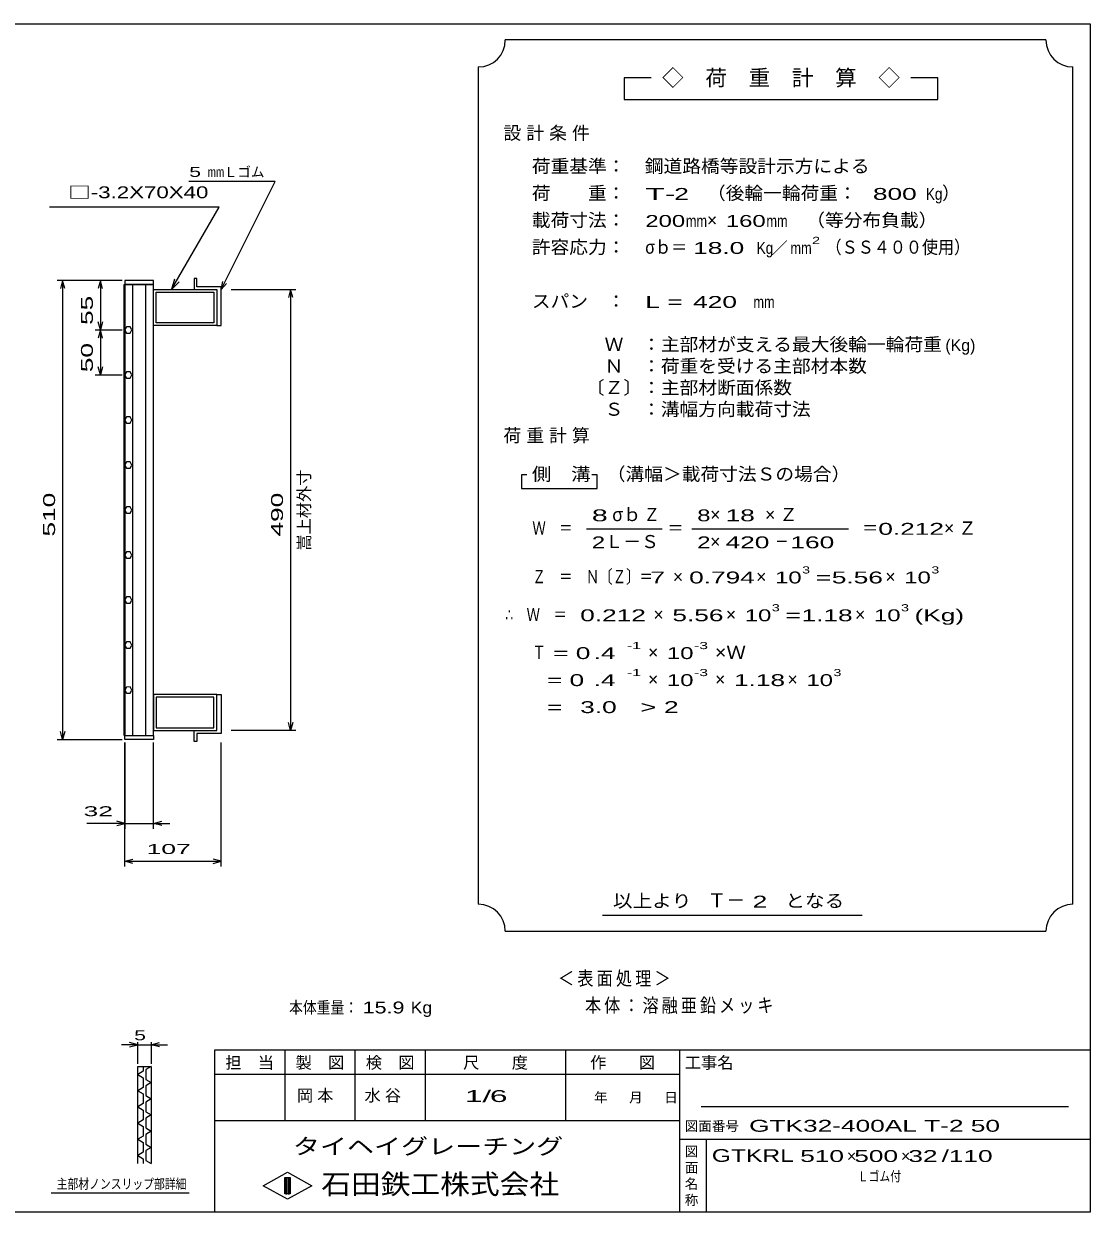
# Model space of a CAD drawing. Units: millimetres, scale not verified. Extents: x -1092 to 1039, y -770 to 632.
# Drawn here: x -145 to 1039, y -688 to 632 of the extents above; entities that cross this region are included whole.
import ezdxf
from ezdxf.enums import TextEntityAlignment as Align

# ---------------------------------------------------------------- set-up
doc = ezdxf.new("R2010")
doc.units = ezdxf.units.MM
doc.header["$LTSCALE"] = 6
for name, color, linetype, lineweight in [('0_2', 150, 'Continuous', 25), ('16', 3, 'Continuous', 25), ('22', 4, 'Continuous', 25), ('24', 2, 'Continuous', 25), ('32', 4, 'Continuous', 25)]:
    doc.layers.add(name, color=color, linetype=linetype, lineweight=lineweight)
doc.styles.add('ベクトル', font='')
doc.styles.get('ベクトル').set_extended_font_data('ベクトル')

msp = doc.modelspace()

# ---------------------------------------------------------------- linework, layer by layer
at = {"layer": '0_2'}
for p, q in [((-1037.4, 632.1), (1038.6, 632.1)), ((1038.6, 632.1), (1038.6, -687.9)), ((1038.6, -507.9), (66.6, -507.9)), ((66.6, -507.9), (66.6, -687.9)), ((144.6, -507.9), (144.6, -585.9)), ((222.6, -585.9), (222.6, -507.9)), ((300.6, -507.9), (300.6, -585.9)), ((456.6, -585.9), (456.6, -507.9)), ((582.6, -507.9), (582.6, -687.9)), ((582.6, -534.9), (66.6, -534.9)), ((1014.6, -570.9), (606.6, -570.9)), ((66.6, -585.9), (582.6, -585.9)), ((582.6, -606.9), (1038.6, -606.9)), ((612.6, -687.9), (612.6, -606.9)), ((120.6, -658.5), (147.6, -643.5)), ((147.6, -643.5), (174.6, -658.5)), ((147.6, -673.5), (120.6, -658.5)), ((144.6, -649.5), (150.6, -649.5)), ((144.6, -667.5), (144.6, -649.5)), ((144.6, -649.5), (145.8, -649.5)), ((145.8, -649.5), (145.8, -667.5)), ((147, -667.5), (147, -649.5)), ((147, -649.5), (148.2, -649.5)), ((174.6, -658.5), (147.6, -673.5)), ((148.2, -649.5), (148.2, -667.5)), ((149.4, -667.5), (149.4, -649.5)), ((149.4, -649.5), (150.6, -649.5)), ((150.6, -649.5), (150.6, -667.5)), ((150.6, -649.5), (150.6, -667.5)), ((150.6, -667.5), (144.6, -667.5)), ((145.8, -667.5), (147, -667.5)), ((148.2, -667.5), (149.4, -667.5)), ((1038.6, -687.9), (-1037.4, -687.9))]:
    msp.add_line(p, q, dxfattribs=at)
at = {"layer": '16'}
for p, q in [((-1, 347), (-33, 347)), ((-33, 347), (-33, 342.5)), ((-1, 342.5), (-1, 347)), ((47, 349), (44, 349)), ((44, 349), (44, 337)), ((47, 340), (47, 349)), ((-33.7, -158.5), (-33.7, 342.5)), ((-33.7, 342.5), (-33, 342.5)), ((-33, 342.5), (-1, 342.5)), ((-33, 342.5), (-33, -158.5)), ((-1, 342.5), (-33, 342.5)), ((-24.5, 342.5), (-24.5, -158.5)), ((-9.5, -158.5), (-9.5, 342.5)), ((-1, -158.5), (-1, 342.5)), ((-1, 337), (69, 337)), ((-1, 297), (-1, 337)), ((2, 334), (66, 334)), ((2, 300), (2, 334)), ((44, 337), (69, 337)), ((74, 340), (47, 340)), ((66, 334), (66, 300)), ((69, 337), (69, 297)), ((69, 337), (69, 297)), ((74, 297), (74, 340)), ((-31.024, 295.45), (-33, 291.972)), ((-33, 291.972), (-30.976, 288.522)), ((-27.024, 295.478), (-31.024, 295.45)), ((-25, 292), (-27.024, 295.478)), ((-26.976, 288.55), (-25, 292.028)), ((69, 297), (-1, 297)), ((66, 300), (2, 300)), ((69, 297), (74, 297)), ((-30.976, 288.522), (-26.976, 288.55)), ((-31.024, 245.45), (-33, 241.972)), ((-33, 241.972), (-30.976, 238.522)), ((-27.024, 245.478), (-31.024, 245.45)), ((-30.976, 238.522), (-26.976, 238.55)), ((-25, 242), (-27.024, 245.478)), ((-26.976, 238.55), (-25, 242.028)), ((-31.024, 195.45), (-33, 191.972)), ((-33, 191.972), (-30.976, 188.522)), ((-27.024, 195.478), (-31.024, 195.45)), ((-30.976, 188.522), (-26.976, 188.55)), ((-25, 192), (-27.024, 195.478)), ((-26.976, 188.55), (-25, 192.028)), ((-31.024, 145.45), (-33, 141.972)), ((-27.024, 145.478), (-31.024, 145.45)), ((-25, 142), (-27.024, 145.478)), ((-33, 141.972), (-30.976, 138.522)), ((-30.976, 138.522), (-26.976, 138.55)), ((-26.976, 138.55), (-25, 142.028)), ((-31.024, 95.45), (-33, 91.972)), ((-27.024, 95.478), (-31.024, 95.45)), ((-25, 92), (-27.024, 95.478)), ((-33, 91.972), (-30.976, 88.522)), ((-30.976, 88.522), (-26.976, 88.55)), ((-26.976, 88.55), (-25, 92.028)), ((-31.024, 45.45), (-33, 41.972)), ((-33, 41.972), (-30.976, 38.522)), ((-27.024, 45.478), (-31.024, 45.45)), ((-25, 42), (-27.024, 45.478)), ((-26.976, 38.55), (-25, 42.028)), ((-30.976, 38.522), (-26.976, 38.55)), ((-31.024, -4.55), (-33, -8.028)), ((-33, -8.028), (-30.976, -11.478)), ((-27.024, -4.522), (-31.024, -4.55)), ((-30.976, -11.478), (-26.976, -11.45)), ((-25, -8), (-27.024, -4.522)), ((-26.976, -11.45), (-25, -7.972)), ((-31.024, -54.55), (-33, -58.028)), ((-33, -58.028), (-30.976, -61.478)), ((-27.024, -54.522), (-31.024, -54.55)), ((-30.976, -61.478), (-26.976, -61.45)), ((-25, -58), (-27.024, -54.522)), ((-26.976, -61.45), (-25, -57.972)), ((-31.024, -104.55), (-33, -108.028)), ((-27.024, -104.522), (-31.024, -104.55)), ((-25, -108), (-27.024, -104.522)), ((-33, -108.028), (-30.976, -111.478)), ((-30.976, -111.478), (-26.976, -111.45)), ((-26.976, -111.45), (-25, -107.972)), ((69, -113), (-1, -113)), ((-1, -113), (-1, -153)), ((66, -116), (2, -116)), ((2, -116), (2, -150)), ((66, -150), (66, -116)), ((69, -153), (69, -113)), ((69, -113), (74, -113)), ((69, -153), (69, -113)), ((74, -113), (74, -156)), ((-1, -153), (69, -153)), ((2, -150), (66, -150)), ((44, -165), (44, -153)), ((44, -153), (69, -153)), ((74, -156), (47, -156)), ((47, -156), (47, -165)), ((-33, -158.5), (-33.7, -158.5)), ((-33, -158.5), (-1, -158.5)), ((-33, -163), (-33, -158.5)), ((-33, -158.5), (-1, -158.5)), ((-1, -163), (-33, -163)), ((-1, -158.5), (-1, -163)), ((47, -165), (44, -165))]:
    msp.add_line(p, q, dxfattribs=at)
at = {"layer": '22'}
for p, q in [((134, 457), (38, 457)), ((74, 337), (134, 457)), ((71.788, 428.378), (-116.612, 428.378)), ((18.934, 336.832), (71.788, 428.378)), ((-36, 347), (-108, 347)), ((-102, 347), (-104.4, 338)), ((-99.6, 338), (-102, 347)), ((-102, 347), (-102, -163)), ((-36, 347), (-66, 347)), ((-60, 347), (-62.4, 338)), ((-57.6, 338), (-60, 347)), ((-60, 347), (-60, 292)), ((74, 337), (75.8, 345.76)), ((74, 337), (80, 343.6)), ((85, 337), (157, 337)), ((151, 337), (148.6, 328)), ((153.4, 328), (151, 337)), ((151, 337), (151, -153)), ((-66, 292), (-36, 292)), ((-60, 292), (-62.4, 301)), ((-60, 292), (-62.4, 283)), ((-57.6, 301), (-60, 292)), ((-57.6, 283), (-60, 292)), ((-60, 292), (-60, 242)), ((-60, 242), (-62.4, 251)), ((-57.6, 251), (-60, 242)), ((-66, 242), (-36, 242)), ((151, -153), (148.6, -144)), ((153.4, -144), (151, -153)), ((-102, -163), (-104.4, -154)), ((-99.6, -154), (-102, -163)), ((157, -153), (85, -153)), ((-108, -163), (-36, -163)), ((-33, -166), (-33, -262)), ((-33, -304), (-33, -166)), ((-1, -262), (-1, -166)), ((74, -304), (74, -166)), ((-33, -256), (-75, -256)), ((-33, -256), (-42, -253.6)), ((-42, -258.4), (-33, -256)), ((-33, -256), (-1, -256)), ((-1, -256), (8, -253.6)), ((8, -258.4), (-1, -256)), ((-1, -256), (17, -256)), ((-33, -298), (-24, -295.6)), ((-24, -300.4), (-33, -298)), ((-33, -298), (74, -298)), ((74, -298), (65, -295.6)), ((65, -300.4), (74, -298))]:
    msp.add_line(p, q, dxfattribs=at)
at = {"layer": '22', "lineweight": 13}
for p, q in [((22.04, 348.423), (18.934, 336.832)), ((18.934, 336.832), (27.42, 345.317))]:
    msp.add_line(p, q, dxfattribs=at)
at = {"layer": '24', "color": 4}
for p, q in [((989.4, 614.1), (389.4, 614.1)), ((359.4, 584.1), (359.4, -345.9)), ((1019.4, -345.9), (1019.4, 584.1)), ((551.4, 572.1), (521.4, 572.1)), ((521.4, 572.1), (521.4, 548.1)), ((869.4, 572.1), (839.4, 572.1)), ((869.4, 548.1), (869.4, 572.1)), ((521.4, 548.1), (869.4, 548.1)), ((413.4, 131.1), (407.4, 131.1)), ((407.4, 131.1), (407.4, 116.1)), ((491.4, 131.1), (485.4, 131.1)), ((491.4, 116.1), (491.4, 131.1)), ((407.4, 116.1), (491.4, 116.1)), ((479.4, 71.1), (563.4, 71.1)), ((596.4, 71.1), (770.4, 71.1)), ((497.4, -357.9), (785.4, -357.9)), ((389.4, -375.9), (989.4, -375.9))]:
    msp.add_line(p, q, dxfattribs=at)
for centre, start, end in [((359.4, 614.1), 270, 0), ((1019.4, 614.1), 180, 270), ((359.4, -375.9), 0, 90), ((1019.4, -375.9), 90, 180)]:
    msp.add_arc(centre, 30, start, end, dxfattribs=at)
at = {"layer": '32'}
for p, q in [((-18.6, -501.9), (-27.6, -499.5)), ((-18.6, -522.9), (-18.6, -498.9)), ((-3.6, -498.9), (-3.6, -522.9)), ((-3.6, -501.9), (5.4, -499.5)), ((-18.6, -501.9), (-36.6, -501.9)), ((-27.6, -504.3), (-18.6, -501.9)), ((-18.6, -501.9), (-3.6, -501.9)), ((5.4, -504.3), (-3.6, -501.9)), ((-3.6, -501.9), (14.4, -501.9)), ((-18.6, -525.9), (-3.6, -525.9)), ((-18.6, -633.9), (-18.6, -525.9)), ((-12.6, -525.9), (-12.6, -531.3)), ((-3.6, -525.9), (-9.6, -529.5)), ((-3.6, -525.9), (-3.6, -633.9)), ((-12.6, -531.3), (-18.6, -534.9)), ((-18.6, -534.9), (-12.6, -538.5)), ((-12.6, -538.5), (-12.6, -549.3)), ((-9.6, -529.5), (-9.6, -540.3)), ((-9.6, -540.3), (-3.6, -543.9)), ((-12.6, -549.3), (-18.6, -552.9)), ((-18.6, -552.9), (-12.6, -556.5)), ((-3.6, -543.9), (-9.6, -547.5)), ((-9.6, -547.5), (-9.6, -558.3)), ((-12.6, -567.3), (-18.6, -570.9)), ((-12.6, -556.5), (-12.6, -567.3)), ((-9.6, -558.3), (-3.6, -561.9)), ((-3.6, -561.9), (-9.6, -565.5)), ((-9.6, -565.5), (-9.6, -576.3)), ((-18.6, -570.9), (-12.6, -574.5)), ((-12.6, -574.5), (-12.6, -585.3)), ((-9.6, -576.3), (-3.6, -579.9)), ((-3.6, -579.9), (-9.6, -583.5)), ((-12.6, -585.3), (-18.6, -588.9)), ((-18.6, -588.9), (-12.6, -592.5)), ((-12.6, -592.5), (-12.6, -603.3)), ((-9.6, -583.5), (-9.6, -594.3)), ((-12.6, -603.3), (-18.6, -606.9)), ((-18.6, -606.9), (-12.6, -610.5)), ((-9.6, -594.3), (-3.6, -597.9)), ((-3.6, -597.9), (-9.6, -601.5)), ((-9.6, -601.5), (-9.6, -612.3)), ((-12.6, -610.5), (-12.6, -621.3)), ((-9.6, -612.3), (-3.6, -615.9)), ((-3.6, -615.9), (-9.6, -619.5)), ((-9.6, -619.5), (-9.6, -630.3)), ((-12.6, -621.3), (-18.6, -624.9)), ((-18.6, -624.9), (-12.6, -628.5)), ((-12.6, -628.5), (-12.6, -633.9)), ((-9.6, -630.3), (-3.6, -633.9)), ((38.4, -666.9), (-114.6, -666.9))]:
    msp.add_line(p, q, dxfattribs=at)

# ---------------------------------------------------------------- texts
at = {"layer": '0_2', "style": 'ベクトル'}
for s, height, p in [('担\u3000当', 13.2, (78.6, -521.7)), ('製\u3000図', 13.2, (156.6, -521.7)), ('検\u3000図', 13.2, (234.6, -521.7)), ('尺\u3000\u3000度', 13.2, (342.6, -521.7)), ('作\u3000\u3000図', 13.2, (483.6, -521.7)), ('工事名', 13.2, (588.6, -521.7)), ('年', 11, (487.8, -560.4)), ('月', 11, (526.8, -560.4)), ('日', 11, (565.8, -560.4)), ('図面番号', 11, (588.6, -592.2)), ('図', 11, (588.6, -620.4)), ('面', 11, (588.6, -638.4)), ('名', 11, (588.6, -656.4)), ('称', 11, (588.6, -674.4))]:
    msp.add_text(s, height=height, dxfattribs=at).set_placement(p, align=Align.MIDDLE_LEFT)
at = {"layer": '0_2', "color": 222, "style": 'ベクトル'}
for s, height, width, p in [('タイヘイグレーチング', 17.6, 1.25, (153.6, -614.7)), ('石田鉄工株式会社', 21.99, 1.1, (185.1, -656.7))]:
    msp.add_text(s, height=height, dxfattribs=dict(at, width=width)).set_placement(p, align=Align.MIDDLE_LEFT)
at = {"layer": '22', "color": 2, "style": 'ベクトル'}
for s, height, width, p in [(' 5 ', 11, 1.6, (32, 467.5)), ('mm', 11, 0.75, (59, 467.5)), (' 32 ', 11, 2, (-87, -242.5)), (' 107 ', 11, 2, (-17, -284.5)), ('本体重量：', 13.2, 0.85, (149.4, -460.5)), (' 15.9', 13.2, 1.35, (224.4, -460.5)), ('Kg', 13.2, 1.1, (284.4, -460.5)), ('1/', 13.2, 2, (344.4, -558.9)), (' 6 ', 13.2, 2, (362.4, -558.9)), ('GTK32-400AL T-2 50          ', 13.2, 1.65, (660, -591.9)), ('GTKRL', 14.08, 1.45, (618.6, -624.9)), (' 510 ', 13.2, 1.65, (708.6, -625.5)), (' 500 ', 13.2, 1.65, (768.6, -625.5)), (' 32 ', 13.2, 1.65, (828.6, -625.5)), ('/', 13.2, 1.65, (873.6, -625.5)), (' 110 ', 13.2, 1.65, (873.6, -625.5)), ('Ｌゴム付', 11, 0.8, (780.6, -648))]:
    msp.add_text(s, height=height, dxfattribs=dict(at, width=width)).set_placement(p, align=Align.MIDDLE_LEFT)
for s, height, p in [('Ｌゴム', 11, (77, 467.5)), ('×', 13.2, (768.6, -625.5)), ('×', 13.2, (828.6, -625.5))]:
    msp.add_text(s, height=height, dxfattribs=at).set_placement(p, align=Align.MIDDLE_LEFT)
at = {"layer": '22', "color": 2, "style": 'ベクトル', "width": 1.4}
msp.add_text('□-3.2X70X40', height=13.2, dxfattribs=at).set_placement((59.788, 434.378), align=Align.BOTTOM_RIGHT)
at = {"layer": '22', "color": 2, "style": 'ベクトル', "width": 1.65}
for s, p in [(' 55 ', (-75, 289.5)), (' 50 ', (-75, 237)), (' 510 ', (-117, 54.5)), (' 490', (136, 54.5))]:
    msp.add_text(s, height=13.2, rotation=90, dxfattribs=at).set_placement(p, align=Align.MIDDLE_LEFT)
at = {"layer": '22', "color": 2, "style": 'ベクトル'}
msp.add_text('嵩上材外寸', height=13.2, rotation=90, dxfattribs=at).set_placement((166, 47), align=Align.MIDDLE_LEFT)
at = {"layer": '22', "color": 2, "attachment_point": 4, "style": 'ベクトル'}
for s, insert, char_height in [('\\T1.2;\\W0.85;＜表面処理＞', (447.9, -429), 15.4), ('\\T1.19;\\W0.85;本体：溶融亜鉛メッキ', (477.9, -459), 15.4), ('\\T1.25;岡本\u3000', (158.1, -558.9), 13.2), ('\\T1.25;水谷\u3000', (233.1, -558.9), 13.2)]:
    msp.add_mtext(s, dxfattribs=dict(at, insert=insert, char_height=char_height))
at = {"layer": '24', "style": 'ベクトル'}
for s, height, p in [('◇\u3000荷\u3000重\u3000計\u3000算\u3000◇', 17.6, (563.4, 572.1)), ('）', 14.52, (874.2, 444)), ('×', 14.52, (613.2, 414)), ('／', 13.2, (684.9, 383.1)), ('(Kg)', 13.2, (877.8, 275.1)), ('σｂ', 14.52, (508.2, 87)), ('×', 14.52, (616.8, 87)), ('Ｌ－Ｓ', 14.52, (500.4, 57)), ('×', 14.52, (616.8, 57)), ('×', 14.52, (575.4, 18)), ('×', 14.52, (667.8, 18)), ('×', 14.52, (811.2, 18)), ('×', 14.52, (553.8, -24)), ('×', 14.52, (634.2, -24)), ('×', 14.52, (777.6, -24)), ('×', 14.52, (547.8, -66)), ('×', 14.52, (547.8, -96)), ('×', 14.52, (622.2, -96)), ('×', 14.52, (702.6, -96)), ('Ｔ－', 15.4, (613.8, -341.4))]:
    msp.add_text(s, height=height, dxfattribs=at).set_placement(p, align=Align.MIDDLE_LEFT)
for s, height, width, p in [('荷重基準：\u3000', 14.52, 1.05, (418.8, 474)), ('鋼道路橋等設計示方による', 14.52, 1.05, (544.2, 474)), ('荷\u3000\u3000重：\u3000', 14.52, 1.05, (418.8, 444)), ('T-', 13.2, 2, (544.8, 443.1)), (' 2 ', 13.2, 1.65, (568.8, 443.1)), ('（後輪一輪荷重：', 14.52, 1.05, (613.2, 444)), ('  800', 13.2, 1.65, (781.2, 443.1)), ('Kg', 13.2, 0.85, (856.2, 443.1)), ('載荷寸法：\u3000', 14.52, 1.05, (418.8, 414)), ('\u3000（等分布負載）', 14.52, 1.05, (702.6, 414)), ('200', 13.2, 1.5, (544.8, 413.1)), ('mm', 13.2, 0.8, (589.8, 413.1)), ('160', 13.2, 1.5, (634.2, 413.1)), ('mm', 13.2, 0.8, (679.2, 413.1)), ('許容応力：\u3000', 14.52, 1.05, (418.8, 384)), ('σｂ＝', 14.52, 0.9, (544.8, 384)), (' 18.0', 13.2, 1.65, (589.8, 383.1)), ('Kg', 13.2, 0.85, (668.4, 383.1)), ('mm', 13.2, 0.8, (705.9, 383.1)), ('2', 7.918, 1.5, (729.9, 391.5)), ('（ＳＳ４００使用）', 14.52, 0.9, (744.9, 384)), ('スパン\u3000：\u3000', 14.52, 1.05, (418.8, 324)), ('L =', 13.2, 1.65, (544.8, 323.1)), (' 420 ', 13.2, 1.65, (589.8, 323.1)), ('mm', 13.2, 0.8, (664.8, 323.1)), ('\u3000Ｗ\u3000：主部材が支える最大後輪一輪荷重', 14.52, 1.05, (478.8, 276)), ('\u3000Ｎ\u3000：荷重を受ける主部材本数', 14.52, 1.05, (478.8, 252)), ('〔Ｚ〕：主部材断面係数', 14.52, 1.05, (478.8, 228)), ('\u3000Ｓ\u3000：溝幅方向載荷寸法', 14.52, 1.05, (478.8, 204)), ('側\u3000溝', 14.52, 1.1, (418.8, 132)), ('\u3000（溝幅＞載荷寸法Ｓの場合）', 14.52, 1.05, (481.2, 132)), ('8', 13.2, 1.8, (485.4, 86.1)), ('Ｚ', 14.52, 0.9, (543, 87)), ('8', 13.2, 1.5, (602.4, 86.1)), (' 18 ', 13.2, 1.65, (625.8, 86.1)), ('Ｗ\u3000＝', 14.52, 0.75, (419.4, 72)), ('＝', 14.52, 0.9, (569.4, 72)), ('＝', 14.52, 0.9, (785.4, 72)), ('0.212', 13.2, 1.65, (803.4, 71.1)), ('2', 13.2, 1.5, (485.4, 56.1)), ('2', 13.2, 1.5, (602.4, 56.1)), (' 420 ', 13.2, 1.65, (625.8, 56.1)), ('－', 14.52, 0.75, (688.8, 57)), (' 160 ', 13.2, 1.65, (697.8, 56.1)), ('Ｚ\u3000＝\u3000Ｎ〔Ｚ〕＝', 14.52, 0.75, (419.4, 18)), ('3', 7.918, 1.5, (718.8, 25.5)), ('3', 7.918, 1.5, (862.2, 25.5)), (' 7 ', 13.2, 1.65, (542.4, 17.1)), ('0.794', 13.2, 1.65, (593.4, 17.1)), ('10', 13.2, 1.5, (688.8, 17.1)), ('=', 13.2, 1.7, (733.8, 17.1)), ('5.56', 13.2, 1.65, (751.8, 17.1)), ('10', 13.2, 1.5, (832.2, 17.1)), ('3', 7.918, 1.5, (685.2, -16.5)), ('3', 7.918, 1.5, (828.6, -16.5)), ('∴\u3000Ｗ\u3000＝', 14.52, 0.75, (389.4, -24)), (' 0.212', 13.2, 1.65, (464.4, -24.9)), ('5.56', 13.2, 1.65, (574.8, -24.9)), ('10', 13.2, 1.5, (655.2, -24.9)), ('=', 13.2, 1.7, (700.2, -24.9)), ('1.18', 13.2, 1.65, (718.2, -24.9)), ('10', 13.2, 1.5, (798.6, -24.9)), ('(Kg)', 13.2, 1.65, (843.6, -24.9)), ('Ｔ', 14.52, 0.75, (419.4, -66)), (' = 0', 13.2, 1.65, (434.4, -66.9)), (' .4 ', 13.2, 1.65, (479.4, -66.9)), ('-1', 7.918, 1.65, (524.4, -58.5)), ('10', 13.2, 1.5, (568.8, -66.9)), ('-3', 7.918, 1.65, (598.8, -58.5)), ('×Ｗ', 14.52, 1.1, (622.2, -66)), ('  = 0', 13.2, 1.65, (419.4, -96.9)), (' .4 ', 13.2, 1.65, (479.4, -96.9)), ('-1', 7.918, 1.65, (524.4, -88.5)), ('10', 13.2, 1.5, (568.8, -96.9)), ('-3', 7.918, 1.65, (598.8, -88.5)), ('1.18', 13.2, 1.65, (643.2, -96.9)), ('10', 13.2, 1.5, (723.6, -96.9)), ('3', 7.918, 1.5, (753.6, -88.5)), ('  =', 13.2, 1.65, (419.4, -126.9)), (' 3.0', 13.2, 1.65, (464.4, -126.9)), ('>', 13.2, 1.7, (539.4, -126.9)), (' 2 ', 13.2, 1.65, (557.4, -126.9)), ('以上より\u3000', 14.52, 1.1, (508.8, -342)), (' 2 ', 13.2, 1.65, (655.8, -342.9)), ('となる', 14.52, 1.1, (700.2, -342))]:
    msp.add_text(s, height=height, dxfattribs=dict(at, width=width)).set_placement(p, align=Align.MIDDLE_LEFT)
at = {"layer": '24', "char_height": 14.52, "attachment_point": 4, "style": 'ベクトル'}
for s, insert in [('\\T1.28;設計条件', (387.3, 510)), ('\\T1.28;荷重計算', (387.3, 174)), ('\\T1.42;×Ｚ', (677.7, 87)), ('\\T1.42;×Ｚ', (876.3, 72))]:
    msp.add_mtext(s, dxfattribs=dict(at, insert=insert))
at = {"layer": '32', "color": 2, "style": 'ベクトル'}
for s, width, p in [(' 5 ', 1.6, (-29.1, -491.4)), ('主部材ノンスリップ部詳細', 0.8, (-108.6, -656.4))]:
    msp.add_text(s, height=11, dxfattribs=dict(at, width=width)).set_placement(p, align=Align.MIDDLE_LEFT)

doc.saveas('drawing.dxf')
